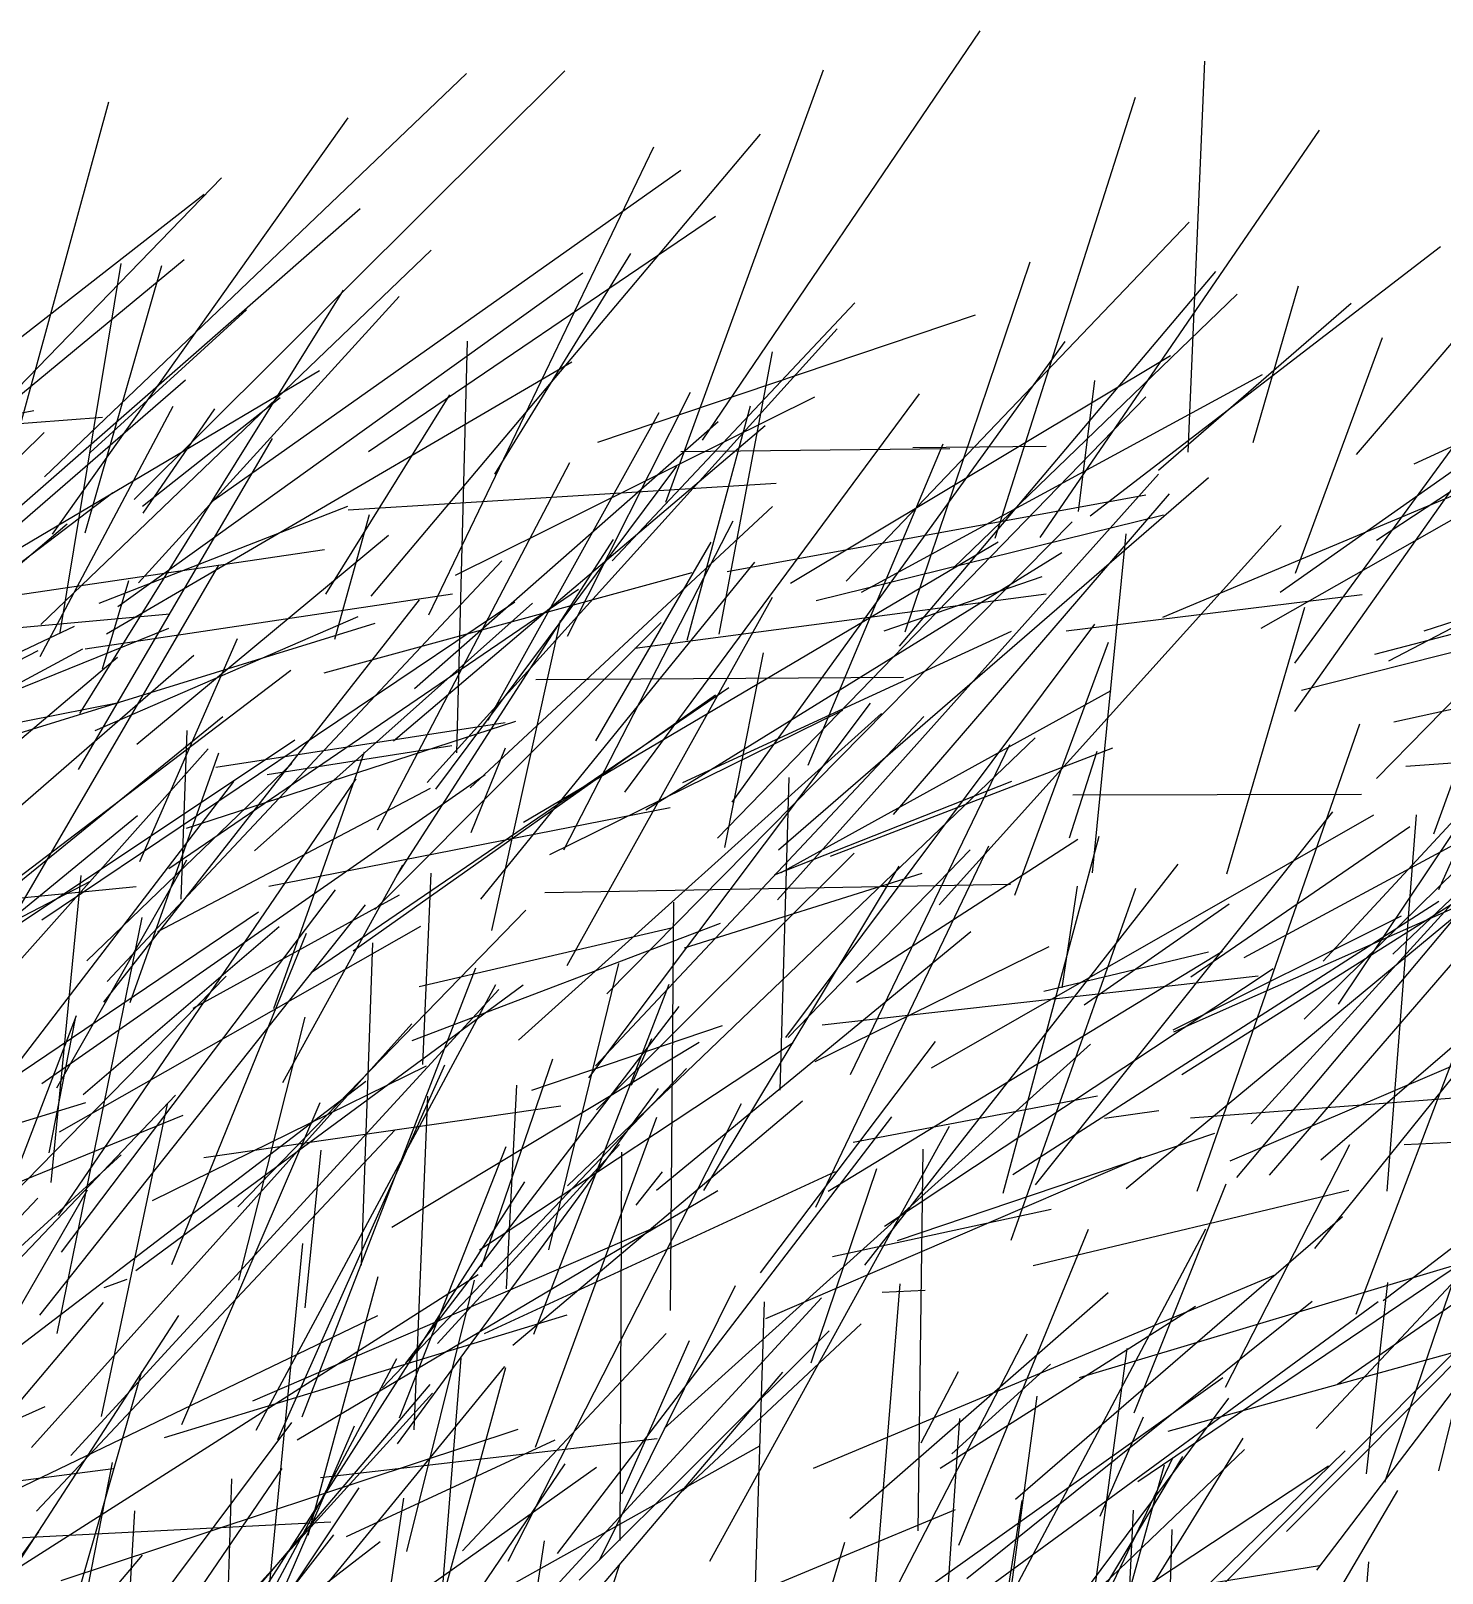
# Model space of a CAD drawing. Header units: metres. Extents: x 0 to 1019, y 0 to 619.
# Drawn here: x 592.2 to 651.5, y 552.3 to 617.1 of the extents above; entities that cross this region are included whole.
import ezdxf

# ---------------------------------------------------------------- set-up
doc = ezdxf.new("R2010")
doc.units = ezdxf.units.M

msp = doc.modelspace()

# ---------------------------------------------------------------- linework, layer by layer
at = {"color": 86}
for p, q in [((620.384, 599.901), (632.047, 617.096)), ((584.045, 575.142), (600.222, 588.286)), ((649.154, 568.344), (650.388, 584.158))]:
    msp.add_line(p, q, dxfattribs=at)
at = {"color": 253}
for p, q in [((640.795, 599.387), (641.491, 615.823)), ((610.003, 594.231), (625.097, 601.721)), ((608.277, 589.468), (621.042, 600.678)), ((641.162, 568.343), (647.997, 587.975)), ((593.269, 562.361), (596.842, 579.84)), ((599.431, 569.764), (614.427, 571.931))]:
    msp.add_line(p, q, dxfattribs=at)
at = {"color": 189}
for p, q in [((592.727, 598.364), (610.467, 615.31)), ((596.88, 596.835), (599.897, 601.215)), ((615.886, 573.606), (629.682, 588.294)), ((578.936, 569.586), (596.639, 584.126)), ((601.482, 559.532), (618.441, 566.851))]:
    msp.add_line(p, q, dxfattribs=at)
at = {"color": 192}
for p, q in [((596.507, 597.405), (614.602, 615.421)), ((602.153, 581.154), (619.017, 584.47))]:
    msp.add_line(p, q, dxfattribs=at)
at = {"color": 216}
msp.add_line((618.835, 597.29), (625.464, 615.463), dxfattribs=at)
at = {"color": 132}
for p, q in [((589.988, 594.235), (595.443, 614.11)), ((599.938, 586.16), (612.095, 588.031))]:
    msp.add_line(p, q, dxfattribs=at)
at = {"color": 39}
for p, q in [((632.682, 595.781), (638.576, 614.313)), ((602.368, 576.023), (606.177, 586.798))]:
    msp.add_line(p, q, dxfattribs=at)
at = {"color": 18}
for p, q in [((593.075, 595.944), (605.494, 613.448)), ((621.625, 584.692), (635.615, 604.042)), ((604.555, 593.424), (609.766, 601.802))]:
    msp.add_line(p, q, dxfattribs=at)
at = {"color": 251}
for p, q in [((606.455, 593.338), (622.816, 612.753)), ((607.571, 557.728), (618.53, 572.66)), ((592.729, 541.894), (609.031, 559.862))]:
    msp.add_line(p, q, dxfattribs=at)
at = {"color": 239}
for p, q in [((634.57, 595.81), (646.306, 612.923)), ((604.937, 591.53), (606.392, 596.779)), ((597.498, 579.248), (608.955, 585.28))]:
    msp.add_line(p, q, dxfattribs=at)
at = {"color": 242}
msp.add_line((608.878, 592.559), (618.335, 612.216), dxfattribs=at)
at = {"color": 204}
msp.add_line((599.859, 597.387), (619.468, 611.246), dxfattribs=at)
at = {"color": 19}
for p, q in [((584.834, 595.093), (600.17, 610.914)), ((617.403, 572.803), (618.247, 574.752))]:
    msp.add_line(p, q, dxfattribs=at)
at = {"color": 73}
for p, q in [((584.146, 598.295), (599.439, 610.24)), ((578.996, 585.525), (595.852, 588.878)), ((615.603, 573.101), (627.444, 588.851))]:
    msp.add_line(p, q, dxfattribs=at)
at = {"color": 139}
for p, q in [((647.862, 599.29), (656.849, 609.816)), ((624.954, 561.129), (627.701, 569.296))]:
    msp.add_line(p, q, dxfattribs=at)
at = {"color": 248}
msp.add_line((589.214, 594.933), (606.004, 609.632), dxfattribs=at)
at = {"color": 252}
for p, q in [((606.347, 599.416), (620.931, 609.31)), ((645.668, 575.576), (654.069, 583.844)), ((631.254, 550.191), (646.314, 552.616))]:
    msp.add_line(p, q, dxfattribs=at)
at = {"color": 131}
for p, q in [((626.412, 593.98), (640.826, 609.064)), ((644.661, 593.509), (662.972, 606.417)), ((604.478, 590.124), (619.941, 594.34)), ((630.026, 542.097), (631.195, 558.786))]:
    msp.add_line(p, q, dxfattribs=at)
at = {"color": 157}
for p, q in [((592.575, 592.158), (608.983, 607.884)), ((597.955, 581.899), (615.176, 593.636))]:
    msp.add_line(p, q, dxfattribs=at)
at = {"color": 95}
for p, q in [((636.664, 596.719), (651.387, 608.037)), ((626.85, 577.118), (636.147, 583.136)), ((607.959, 553.203), (610.801, 564.603))]:
    msp.add_line(p, q, dxfattribs=at)
at = {"color": 106}
for p, q in [((581.735, 593.567), (598.599, 607.485)), ((607.399, 587.26), (623.012, 600.519))]:
    msp.add_line(p, q, dxfattribs=at)
at = {"color": 119}
for p, q in [((593.388, 591.817), (595.951, 607.319)), ((607.638, 550.878), (615.931, 556.751)), ((620.804, 534.949), (626.362, 553.598))]:
    msp.add_line(p, q, dxfattribs=at)
at = {"color": 212}
for p, q in [((594.449, 596.006), (597.664, 607.243)), ((629.44, 554.067), (629.65, 570.113))]:
    msp.add_line(p, q, dxfattribs=at)
at = {"color": 105}
for p, q in [((611.651, 598.472), (617.374, 607.739)), ((613.289, 562.342), (618.974, 577.04))]:
    msp.add_line(p, q, dxfattribs=at)
at = {"color": 138}
for p, q in [((628.901, 591.842), (634.151, 607.394)), ((649.935, 586.198), (663.487, 587.204)), ((627.207, 546.293), (628.687, 564.456))]:
    msp.add_line(p, q, dxfattribs=at)
at = {"color": 240}
for p, q in [((595.813, 592.91), (615.355, 606.93)), ((584.365, 581.139), (595.796, 590.775))]:
    msp.add_line(p, q, dxfattribs=at)
at = {"color": 88}
msp.add_line((628.656, 591.237), (641.953, 606.991), dxfattribs=at)
at = {"color": 85}
msp.add_line((594.216, 588.418), (605.299, 606.2), dxfattribs=at)
at = {"color": 65}
for p, q in [((596.685, 593.897), (607.638, 605.941)), ((621.325, 582.789), (622.951, 590.961)), ((573.825, 550.739), (592.759, 559.302))]:
    msp.add_line(p, q, dxfattribs=at)
at = {"color": 120}
msp.add_line((630.929, 594.527), (642.842, 606.031), dxfattribs=at)
at = {"color": 129}
for p, q in [((643.526, 599.799), (645.419, 606.385)), ((625.657, 568.347), (642.232, 578.428)), ((611.015, 565.876), (624.185, 574.584))]:
    msp.add_line(p, q, dxfattribs=at)
at = {"color": 232}
for p, q in [((650.287, 598.901), (666.228, 606.249)), ((614.708, 591.669), (619.877, 601.908)), ((577.575, 584.038), (595.608, 597.695)), ((633.446, 542.33), (643.101, 557.967)), ((611.304, 537.363), (613.743, 553.65))]:
    msp.add_line(p, q, dxfattribs=at)
at = {"color": 159}
for p, q in [((594.659, 599.384), (601.223, 605.373)), ((619.547, 555.74), (627.043, 562.767))]:
    msp.add_line(p, q, dxfattribs=at)
at = {"color": 188}
for p, q in [((616.586, 594.831), (626.778, 605.669)), ((628.825, 543.783), (643.149, 557.485)), ((632.102, 544.291), (633.807, 555.35))]:
    msp.add_line(p, q, dxfattribs=at)
at = {"color": 32}
msp.add_line((639.548, 598.637), (647.644, 605.652), dxfattribs=at)
at = {"color": 165}
for p, q in [((615.988, 599.807), (631.846, 605.161)), ((615.203, 551.996), (625.701, 562.473))]:
    msp.add_line(p, q, dxfattribs=at)
at = {"color": 166}
for p, q in [((608.809, 585.513), (626.036, 604.577)), ((619.474, 599.415), (630.776, 599.543))]:
    msp.add_line(p, q, dxfattribs=at)
at = {"color": 71}
for p, q in [((610.065, 586.756), (610.513, 604.058)), ((638.037, 536.176), (649.602, 555.766))]:
    msp.add_line(p, q, dxfattribs=at)
at = {"color": 225}
for p, q in [((645.296, 594.303), (648.954, 604.206)), ((612.149, 564.241), (612.578, 572.804))]:
    msp.add_line(p, q, dxfattribs=at)
at = {"color": 102}
msp.add_line((621.081, 591.748), (623.322, 603.613), dxfattribs=at)
at = {"color": 124}
for p, q in [((624.082, 593.887), (640.043, 603.451)), ((634.719, 576.743), (641.649, 578.405)), ((617.59, 567.749), (618.702, 569.155))]:
    msp.add_line(p, q, dxfattribs=at)
at = {"color": 211}
for p, q in [((587.913, 593.134), (604.285, 602.825)), ((600.143, 542.022), (600.609, 556.254))]:
    msp.add_line(p, q, dxfattribs=at)
at = {"color": 57}
for p, q in [((595.337, 591.764), (614.891, 603.188)), ((648.985, 563.75), (665.389, 576.329))]:
    msp.add_line(p, q, dxfattribs=at)
at = {"color": 214}
for p, q in [((648.699, 585.684), (665.406, 602.743)), ((628.016, 591.884), (634.656, 594.174)), ((642.332, 551.886), (658.429, 568.104))]:
    msp.add_line(p, q, dxfattribs=at)
at = {"color": 69}
for p, q in [((648.702, 595.698), (659.738, 602.976)), ((579.496, 598.694), (592.292, 601.14))]:
    msp.add_line(p, q, dxfattribs=at)
at = {"color": 90}
msp.add_line((580.935, 587.056), (598.652, 602.435), dxfattribs=at)
at = {"color": 233}
msp.add_line((627.069, 593.517), (643.916, 602.65), dxfattribs=at)
at = {"color": 108}
for p, q in [((636.183, 596.896), (636.864, 602.405)), ((644.201, 569.009), (656.519, 583.292)), ((611.089, 565.169), (614.091, 573.903)), ((580.931, 534.326), (596.857, 553.049))]:
    msp.add_line(p, q, dxfattribs=at)
at = {"color": 15}
for p, q in [((596.853, 597.127), (602.631, 601.686)), ((634.278, 565.222), (647.541, 568.382))]:
    msp.add_line(p, q, dxfattribs=at)
at = {"color": 78}
for p, q in [((617.121, 585.113), (629.504, 601.847)), ((579.807, 584.646), (597.957, 592)), ((579.935, 579.486), (596.582, 581.145)), ((620.691, 552.8), (630.76, 571.077)), ((578.779, 553.739), (592.46, 568.05))]:
    msp.add_line(p, q, dxfattribs=at)
at = {"color": 20}
for p, q in [((621.018, 583.172), (639.012, 601.725)), ((607.324, 566.832), (620.241, 574.607)), ((640.887, 571.429), (654.33, 572.448)), ((647.063, 560.241), (658.727, 568.334)), ((592.038, 538.777), (595.585, 556.943))]:
    msp.add_line(p, q, dxfattribs=at)
at = {"color": 100}
for p, q in [((643.853, 592.002), (661.172, 601.831)), ((595.134, 558.871), (597.905, 571.996))]:
    msp.add_line(p, q, dxfattribs=at)
at = {"color": 223}
for p, q in [((645.276, 590.529), (653.443, 601.695)), ((618.443, 568.39), (631.655, 579.26))]:
    msp.add_line(p, q, dxfattribs=at)
at = {"color": 91}
msp.add_line((578.587, 599.593), (595.177, 600.864), dxfattribs=at)
at = {"color": 111}
msp.add_line((592.553, 590.812), (598.145, 601.325), dxfattribs=at)
at = {"color": 186}
for p, q in [((611.382, 588.136), (618.567, 601.058)), ((642.552, 569.613), (662.546, 578.166)), ((622.533, 549.553), (622.99, 563.692))]:
    msp.add_line(p, q, dxfattribs=at)
at = {"color": 177}
for p, q in [((619.743, 591.493), (622.405, 601.336)), ((600.852, 567.692), (612.952, 580.15))]:
    msp.add_line(p, q, dxfattribs=at)
at = {"color": 53}
for p, q in [((580.366, 588.144), (592.718, 600.215)), ((649.384, 578.295), (668.859, 596.763)), ((625.052, 556.701), (644.467, 564.846))]:
    msp.add_line(p, q, dxfattribs=at)
at = {"color": 115}
for p, q in [((645.273, 588.502), (653.658, 600.376)), ((609.18, 585.229), (619.303, 598.81)), ((605.487, 596.977), (623.479, 598.093)), ((615.896, 587.27), (620.752, 595.619)), ((613.366, 557.583), (618.459, 571.448)), ((597.918, 543.655), (612.076, 560.976))]:
    msp.add_line(p, q, dxfattribs=at)
at = {"color": 40}
for p, q in [((594.163, 586.055), (602.311, 599.964)), ((626.714, 570.407), (636.972, 572.351))]:
    msp.add_line(p, q, dxfattribs=at)
at = {"color": 161}
for p, q in [((624.826, 586.243), (630.5, 599.742)), ((649.227, 590.627), (666.527, 599.685)), ((612.204, 551.724), (622.789, 557.64)), ((634.923, 539.249), (639.797, 556.845))]:
    msp.add_line(p, q, dxfattribs=at)
at = {"color": 113}
msp.add_line((629.222, 599.592), (634.827, 599.639), dxfattribs=at)
at = {"color": 52}
for p, q in [((639.731, 592.454), (657.473, 599.924)), ((592.62, 579.743), (612.491, 593.1)), ((594.449, 591.128), (609.882, 593.446)), ((614.7, 577.826), (623.319, 593.296))]:
    msp.add_line(p, q, dxfattribs=at)
at = {"color": 158}
for p, q in [((606.721, 583.522), (614.802, 598.957)), ((651.323, 581.021), (658.327, 596.694)), ((596.327, 576.272), (600.063, 586.766)), ((613.757, 580.886), (633.325, 581.249))]:
    msp.add_line(p, q, dxfattribs=at)
at = {"color": 221}
for p, q in [((651.117, 583.352), (656.876, 599.361)), ((643.145, 578.165), (661.704, 588.164))]:
    msp.add_line(p, q, dxfattribs=at)
at = {"color": 7}
for p, q in [((623.539, 580.582), (639.543, 598.463)), ((642.416, 581.671), (645.697, 592.878)), ((603.692, 563.448), (604.365, 570.065))]:
    msp.add_line(p, q, dxfattribs=at)
at = {"color": 163}
for p, q in [((623.582, 582.682), (641.642, 598.325)), ((595.363, 577.153), (611.945, 594.822))]:
    msp.add_line(p, q, dxfattribs=at)
at = {"color": 3}
for p, q in [((621.418, 594.386), (639.003, 597.607)), ((649.056, 556.11), (655.569, 575.315))]:
    msp.add_line(p, q, dxfattribs=at)
at = {"color": 218}
msp.add_line((628.403, 584.169), (640.007, 597.639), dxfattribs=at)
at = {"color": 37}
for p, q in [((595.024, 593.049), (605.482, 597.118)), ((612.654, 574.693), (627.906, 588.409)), ((606.052, 565.228), (606.535, 578.774)), ((607.184, 544.128), (625.381, 563.866)), ((613.313, 548.43), (623.763, 560.734))]:
    msp.add_line(p, q, dxfattribs=at)
at = {"color": 136}
for p, q in [((610.614, 585.296), (623.319, 597.116)), ((601.655, 546.34), (603.594, 566.142)), ((627.929, 564.106), (629.734, 564.182))]:
    msp.add_line(p, q, dxfattribs=at)
at = {"color": 28}
for p, q in [((646.466, 578.009), (664.332, 597.298)), ((602.535, 557.916), (609.554, 573.645)), ((601.779, 538.034), (614.61, 556.881))]:
    msp.add_line(p, q, dxfattribs=at)
at = {"color": 83}
for p, q in [((582.81, 587.161), (593.69, 596.376)), ((635.807, 583.193), (636.961, 586.833))]:
    msp.add_line(p, q, dxfattribs=at)
at = {"color": 237}
msp.add_line((614.55, 582.686), (621.665, 596.509), dxfattribs=at)
at = {"color": 112}
for p, q in [((616.364, 576.636), (635.91, 596.46)), ((612.855, 583.841), (632.81, 595.625))]:
    msp.add_line(p, q, dxfattribs=at)
at = {"color": 49}
for p, q in [((625.153, 593.167), (639.746, 596.757)), ((581.444, 564.574), (598.558, 571.539))]:
    msp.add_line(p, q, dxfattribs=at)
at = {"color": 46}
for p, q in [((630.323, 580.377), (644.703, 596.311)), ((623.976, 574.799), (631.631, 582.686)), ((628.58, 566.274), (641.912, 570.779))]:
    msp.add_line(p, q, dxfattribs=at)
at = {"color": 29}
for p, q in [((650.706, 591.881), (664.368, 596.368)), ((640.523, 573.242), (654.591, 582.139)), ((635.613, 542.298), (638.219, 561.734))]:
    msp.add_line(p, q, dxfattribs=at)
at = {"color": 238}
for p, q in [((596.617, 587.123), (607.187, 595.91)), ((585.366, 569.033), (601.726, 580.074)), ((593.439, 551.99), (612.631, 558.344))]:
    msp.add_line(p, q, dxfattribs=at)
at = {"color": 141}
for p, q in [((607.556, 581.619), (616.642, 595.73)), ((626.57, 554.6), (637.427, 564.086))]:
    msp.add_line(p, q, dxfattribs=at)
at = {"color": 116}
for p, q in [((636.775, 581.715), (638.182, 595.962)), ((633.017, 568.266), (637.046, 583.259)), ((608.471, 576.948), (619.13, 579.428))]:
    msp.add_line(p, q, dxfattribs=at)
at = {"color": 180}
for p, q in [((584.662, 592.365), (604.504, 595.309)), ((649.43, 588.06), (661.942, 590.825)), ((588.577, 554.393), (606.737, 563.113))]:
    msp.add_line(p, q, dxfattribs=at)
at = {"color": 2}
for p, q in [((617.997, 584.362), (635.485, 595.179)), ((593.368, 570.836), (608.54, 579.474))]:
    msp.add_line(p, q, dxfattribs=at)
at = {"color": 170}
msp.add_line((590.039, 577.461), (600.061, 594.645), dxfattribs=at)
at = {"color": 101}
for p, q in [((611.07, 580.613), (622.583, 594.769)), ((647.844, 563.178), (654.128, 579.735))]:
    msp.add_line(p, q, dxfattribs=at)
at = {"color": 255}
for p, q in [((645.553, 589.398), (665.522, 594.424)), ((616.056, 552.836), (621.774, 564.38))]:
    msp.add_line(p, q, dxfattribs=at)
at = {"color": 182}
msp.add_line((595.173, 590.295), (596.272, 594.008), dxfattribs=at)
at = {"color": 178}
for p, q in [((648.638, 590.9), (660.246, 593.951)), ((636.594, 551.734), (642.497, 559.648))]:
    msp.add_line(p, q, dxfattribs=at)
at = {"color": 36}
msp.add_line((595.221, 576.284), (608.492, 593.184), dxfattribs=at)
at = {"color": 219}
msp.add_line((601.551, 582.639), (613.236, 593.053), dxfattribs=at)
at = {"color": 191}
for p, q in [((617.541, 591.158), (634.82, 593.439)), ((600.902, 564.6), (603.68, 575.65)), ((591.678, 541.921), (606.831, 553.626))]:
    msp.add_line(p, q, dxfattribs=at)
at = {"color": 104}
for p, q in [((635.662, 591.882), (648.101, 593.413)), ((647.107, 576.196), (653.57, 585.861)), ((608.186, 574.667), (621.143, 579.603)), ((631.495, 552.064), (646, 563.718)), ((611.029, 546.664), (631.017, 554.974))]:
    msp.add_line(p, q, dxfattribs=at)
at = {"color": 149}
for p, q in [((587.045, 591.603), (597.993, 592.605)), ((605.697, 578.444), (620.932, 589.202))]:
    msp.add_line(p, q, dxfattribs=at)
at = {"color": 194}
for p, q in [((594.865, 587.695), (605.909, 592.495)), ((637.271, 571.416), (639.555, 571.726)), ((598.026, 543.493), (607.532, 561.312)), ((637.098, 554.688), (638.915, 558.855))]:
    msp.add_line(p, q, dxfattribs=at)
at = {"color": 122}
msp.add_line((611.529, 579.302), (614.41, 592.315), dxfattribs=at)
at = {"color": 227}
msp.add_line((590.015, 590.206), (594, 592.081), dxfattribs=at)
at = {"color": 6}
for p, q in [((591.664, 587.587), (606.623, 592.203)), ((591.608, 563.313), (594.547, 568.402))]:
    msp.add_line(p, q, dxfattribs=at)
at = {"color": 117}
for p, q in [((606.615, 580.178), (618.645, 592.233)), ((651.322, 556.599), (656.022, 575.719)), ((606.933, 560.077), (619.708, 573.501))]:
    msp.add_line(p, q, dxfattribs=at)
at = {"color": 17}
msp.add_line((619.551, 585.517), (633.365, 591.871), dxfattribs=at)
at = {"color": 154}
msp.add_line((623.882, 574.801), (636.869, 592.173), dxfattribs=at)
at = {"color": 109}
for p, q in [((578.555, 582.602), (594.338, 591.133)), ((635.948, 584.998), (648.078, 585.022)), ((588.902, 578.379), (594.663, 581.362)), ((632.647, 546.328), (634.438, 559.73))]:
    msp.add_line(p, q, dxfattribs=at)
at = {"color": 226}
msp.add_line((588.398, 588.96), (592.467, 591.058), dxfattribs=at)
at = {"color": 244}
for p, q in [((596.734, 582.194), (600.845, 591.568)), ((622.691, 546.616), (642.242, 560.518)), ((598.005, 540.609), (605.762, 558.479))]:
    msp.add_line(p, q, dxfattribs=at)
at = {"color": 236}
msp.add_line((633.502, 580.778), (637.441, 591.41), dxfattribs=at)
at = {"color": 254}
for p, q in [((579.107, 573.593), (599.013, 590.858)), ((586.693, 576.272), (603.25, 587.311))]:
    msp.add_line(p, q, dxfattribs=at)
at = {"color": 51}
for p, q in [((590.935, 580.99), (603.084, 590.238)), ((606.913, 549.183), (607.831, 555.441))]:
    msp.add_line(p, q, dxfattribs=at)
at = {"color": 190}
for p, q in [((613.375, 589.838), (628.821, 589.938)), ((625.138, 567.671), (632.41, 582.853))]:
    msp.add_line(p, q, dxfattribs=at)
at = {"color": 47}
msp.add_line((603.945, 577.533), (621.495, 589.506), dxfattribs=at)
at = {"color": 203}
for p, q in [((623.692, 581.733), (637.552, 589.377)), ((614.712, 568.571), (634.358, 587.392))]:
    msp.add_line(p, q, dxfattribs=at)
at = {"color": 246}
msp.add_line((613.965, 582.482), (626.284, 588.552), dxfattribs=at)
at = {"color": 48}
msp.add_line((598.694, 583.597), (612.543, 588.09), dxfattribs=at)
at = {"color": 31}
msp.add_line((598.477, 580.606), (598.722, 587.692), dxfattribs=at)
at = {"color": 45}
for p, q in [((590.009, 576.15), (599.614, 586.922)), ((618.771, 558.373), (636.688, 574.514)), ((607.649, 558.814), (612.134, 570.226))]:
    msp.add_line(p, q, dxfattribs=at)
at = {"color": 4}
for p, q in [((602.096, 585.856), (609.847, 587.075)), ((592.539, 563.129), (606.225, 580.368)), ((595.24, 564.294), (596.207, 564.641)), ((584.572, 543.157), (592.499, 554.028))]:
    msp.add_line(p, q, dxfattribs=at)
at = {"color": 25}
msp.add_line((610.663, 583.417), (612.108, 586.968), dxfattribs=at)
at = {"color": 215}
for p, q in [((625.762, 582.412), (637.629, 586.966)), ((615.926, 571.762), (626.756, 582.544)), ((600.677, 549.599), (612.918, 568.734)), ((593.598, 549.493), (596.821, 560.761))]:
    msp.add_line(p, q, dxfattribs=at)
at = {"color": 10}
for p, q in [((626.594, 573.251), (633.295, 587.107)), ((628.033, 566.874), (644.366, 577.696))]:
    msp.add_line(p, q, dxfattribs=at)
at = {"color": 150}
msp.add_line((592.621, 572.863), (611.245, 585.846), dxfattribs=at)
at = {"color": 234}
msp.add_line((594.509, 578.015), (603.121, 586.312), dxfattribs=at)
at = {"color": 33}
msp.add_line((588.327, 569.422), (600.689, 585.561), dxfattribs=at)
at = {"color": 63}
for p, q in [((593.316, 567.322), (605.831, 585.671)), ((638.673, 556.147), (653.635, 566.253))]:
    msp.add_line(p, q, dxfattribs=at)
at = {"color": 193}
for p, q in [((623.402, 581.637), (633.384, 585.576)), ((592.398, 554.896), (607.464, 570.921))]:
    msp.add_line(p, q, dxfattribs=at)
at = {"color": 146}
for p, q in [((623.646, 572.582), (624.022, 585.729)), ((616.927, 553.663), (616.996, 569.977)), ((603.351, 557.901), (621.024, 568.378)), ((638.518, 559.036), (642.382, 568.648))]:
    msp.add_line(p, q, dxfattribs=at)
at = {"color": 249}
msp.add_line((646.114, 565.937), (661.897, 585.561), dxfattribs=at)
at = {"color": 81}
for p, q in [((642.835, 568.912), (656.105, 584.735)), ((591.297, 552.307), (610.952, 564.847))]:
    msp.add_line(p, q, dxfattribs=at)
at = {"color": 208}
for p, q in [((643.429, 571.179), (655.677, 584.598)), ((635.495, 576.88), (636.138, 581.155))]:
    msp.add_line(p, q, dxfattribs=at)
at = {"color": 152}
msp.add_line((646.37, 569.663), (663.672, 584.571), dxfattribs=at)
at = {"color": 175}
msp.add_line((630.002, 573.532), (648.597, 584.157), dxfattribs=at)
at = {"color": 184}
msp.add_line((634.372, 568.605), (646.868, 584.282), dxfattribs=at)
at = {"color": 217}
msp.add_line((640.186, 575.042), (659.403, 583.541), dxfattribs=at)
at = {"color": 209}
msp.add_line((640.896, 577.346), (650.105, 583.667), dxfattribs=at)
at = {"color": 66}
msp.add_line((593.251, 572.685), (598.718, 582.26), dxfattribs=at)
at = {"color": 23}
msp.add_line((602.747, 572.908), (607.788, 582.052), dxfattribs=at)
at = {"color": 110}
msp.add_line((620.437, 568.368), (628.644, 582), dxfattribs=at)
at = {"color": 98}
msp.add_line((627.207, 565.24), (640.373, 582.088), dxfattribs=at)
at = {"color": 172}
for p, q in [((593.014, 568.705), (594.269, 581.61)), ((598.508, 558.544), (604.315, 572.066))]:
    msp.add_line(p, q, dxfattribs=at)
at = {"color": 171}
msp.add_line((608.628, 573.665), (608.987, 581.701), dxfattribs=at)
at = {"color": 140}
msp.add_line((619.621, 578.565), (629.618, 581.71), dxfattribs=at)
at = {"color": 133}
msp.add_line((638.181, 568.46), (654.381, 581.88), dxfattribs=at)
at = {"color": 220}
msp.add_line((593.441, 565.776), (604.963, 581.006), dxfattribs=at)
at = {"color": 26}
for p, q in [((598.978, 576.031), (607.645, 580.791)), ((637.123, 547.413), (647.38, 557.435))]:
    msp.add_line(p, q, dxfattribs=at)
at = {"color": 210}
for p, q in [((633.35, 566.282), (638.587, 581.068)), ((594.352, 572.399), (602.594, 579.465)), ((628.412, 551.44), (634.044, 562.343)), ((636.307, 549.136), (640.165, 557.164))]:
    msp.add_line(p, q, dxfattribs=at)
at = {"color": 103}
for p, q in [((619.041, 563.326), (619.184, 580.482)), ((598.08, 565.256), (603.738, 579.179)), ((596.578, 565.014), (612.845, 577.017))]:
    msp.add_line(p, q, dxfattribs=at)
at = {"color": 121}
for p, q in [((633.422, 569.043), (651.324, 580.53)), ((592.19, 557.57), (608.166, 575.372))]:
    msp.add_line(p, q, dxfattribs=at)
at = {"color": 114}
for p, q in [((636.422, 576.177), (642.509, 580.414)), ((600.909, 548.323), (605.954, 555.881))]:
    msp.add_line(p, q, dxfattribs=at)
at = {"color": 97}
msp.add_line((640.155, 575.126), (649.759, 579.913), dxfattribs=at)
at = {"color": 126}
for p, q in [((625.11, 573.792), (634.952, 578.618)), ((593.898, 539.77), (604.895, 553.909))]:
    msp.add_line(p, q, dxfattribs=at)
at = {"color": 72}
msp.add_line((603.558, 558.868), (610.859, 577.732), dxfattribs=at)
at = {"color": 54}
for p, q in [((613.931, 565.884), (616.872, 577.911)), ((604.337, 556.317), (618.481, 557.956))]:
    msp.add_line(p, q, dxfattribs=at)
at = {"color": 167}
for p, q in [((590.719, 567.511), (600.37, 577.376)), ((639.944, 558.256), (656.274, 562.781))]:
    msp.add_line(p, q, dxfattribs=at)
at = {"color": 156}
for p, q in [((593.839, 557.232), (611.83, 576.812)), ((603.818, 553.896), (606.756, 564.755)), ((584.475, 550.985), (595.207, 563.662))]:
    msp.add_line(p, q, dxfattribs=at)
at = {"color": 169}
for p, q in [((601.628, 558.305), (611.696, 577.028)), ((613.211, 572.587), (621.227, 575.304)), ((631.383, 546.705), (646.686, 556.808))]:
    msp.add_line(p, q, dxfattribs=at)
at = {"color": 8}
msp.add_line((625.411, 575.328), (643.724, 577.388), dxfattribs=at)
at = {"color": 84}
msp.add_line((607.92, 561.116), (619.399, 576.098), dxfattribs=at)
at = {"color": 61}
msp.add_line((586.847, 556.865), (594.083, 575.73), dxfattribs=at)
at = {"color": 35}
msp.add_line((592.927, 569.955), (594.036, 575.598), dxfattribs=at)
at = {"color": 127}
for p, q in [((646.165, 558.369), (662.428, 575.745)), ((589.444, 549.365), (598.382, 563.121))]:
    msp.add_line(p, q, dxfattribs=at)
at = {"color": 231}
msp.add_line((622.812, 564.915), (630.175, 574.626), dxfattribs=at)
at = {"color": 176}
msp.add_line((597.27, 567.949), (608.785, 573.604), dxfattribs=at)
at = {"color": 56}
msp.add_line((588.083, 559.098), (606.232, 572.963), dxfattribs=at)
at = {"color": 62}
msp.add_line((580.192, 553.436), (598.237, 572.383), dxfattribs=at)
at = {"color": 24}
for p, q in [((608.264, 558.312), (608.837, 572.329)), ((642.363, 560.115), (647.583, 570.299))]:
    msp.add_line(p, q, dxfattribs=at)
at = {"color": 82}
msp.add_line((587.471, 569.921), (594.472, 572.071), dxfattribs=at)
at = {"color": 43}
msp.add_line((612.212, 552.803), (622.018, 572.029), dxfattribs=at)
at = {"color": 228}
for p, q in [((612.414, 561.868), (624.585, 572.14)), ((597.78, 557.989), (614.689, 563.148)), ((630.882, 541), (640.57, 557.188))]:
    msp.add_line(p, q, dxfattribs=at)
at = {"color": 64}
msp.add_line((614.294, 553.12), (628.344, 571.473), dxfattribs=at)
at = {"color": 147}
msp.add_line((649.868, 570.3), (666.912, 571.085), dxfattribs=at)
at = {"color": 164}
msp.add_line((609.248, 561.941), (616.901, 570.302), dxfattribs=at)
at = {"color": 181}
msp.add_line((585.798, 560.605), (595.958, 569.865), dxfattribs=at)
at = {"color": 135}
msp.add_line((623.037, 562.993), (638.82, 569.773), dxfattribs=at)
at = {"color": 128}
for p, q in [((611.217, 562.368), (625.969, 569.173)), ((648.288, 556.461), (649.174, 564.505))]:
    msp.add_line(p, q, dxfattribs=at)
at = {"color": 185}
for p, q in [((625.85, 565.601), (635.035, 567.592)), ((633.537, 555.396), (647.28, 567.281))]:
    msp.add_line(p, q, dxfattribs=at)
at = {"color": 130}
for p, q in [((631.154, 553.468), (636.606, 566.743)), ((630.372, 556.698), (641.099, 563.508))]:
    msp.add_line(p, q, dxfattribs=at)
at = {"color": 11}
for p, q in [((633.289, 551.231), (641.534, 566.754)), ((636.218, 560.521), (654.87, 566.093))]:
    msp.add_line(p, q, dxfattribs=at)
at = {"color": 213}
msp.add_line((644.926, 554.042), (655.623, 564.817), dxfattribs=at)
at = {"color": 151}
for p, q in [((646.194, 552.423), (655.767, 565.016)), ((639.799, 543.578), (640.122, 554.126))]:
    msp.add_line(p, q, dxfattribs=at)
at = {"color": 173}
msp.add_line((632.68, 551.92), (648.773, 563.702), dxfattribs=at)
at = {"color": 44}
msp.add_line((610.292, 553.236), (618.849, 562.358), dxfattribs=at)
at = {"color": 250}
msp.add_line((616.993, 555.633), (619.833, 562.062), dxfattribs=at)
at = {"color": 168}
msp.add_line((608.726, 542.497), (610.241, 561.327), dxfattribs=at)
at = {"color": 5}
msp.add_line((607.211, 542.957), (612.112, 560.941), dxfattribs=at)
at = {"color": 74}
msp.add_line((629.563, 557.763), (631.141, 560.768), dxfattribs=at)
at = {"color": 38}
msp.add_line((630.852, 557.309), (635.002, 561.074), dxfattribs=at)
at = {"color": 96}
for p, q in [((595.612, 544.537), (608.934, 560.227)), ((589.504, 537.349), (602.714, 556.688))]:
    msp.add_line(p, q, dxfattribs=at)
at = {"color": 247}
msp.add_line((597.516, 551.107), (603.13, 558.627), dxfattribs=at)
at = {"color": 183}
msp.add_line((605.417, 553.827), (614.193, 557.897), dxfattribs=at)
at = {"color": 93}
msp.add_line((589.465, 555.899), (595.62, 556.697), dxfattribs=at)
at = {"color": 42}
msp.add_line((595.585, 538.655), (596.531, 554.916), dxfattribs=at)
at = {"color": 50}
msp.add_line((637.799, 540.789), (638.495, 554.946), dxfattribs=at)
at = {"color": 60}
msp.add_line((588.627, 553.625), (604.762, 554.452), dxfattribs=at)
at = {"color": 200}
msp.add_line((610.722, 533.731), (616.907, 552.666), dxfattribs=at)
at = {"color": 224}
msp.add_line((646.927, 534.536), (648.374, 552.763), dxfattribs=at)

doc.saveas('drawing.dxf')
